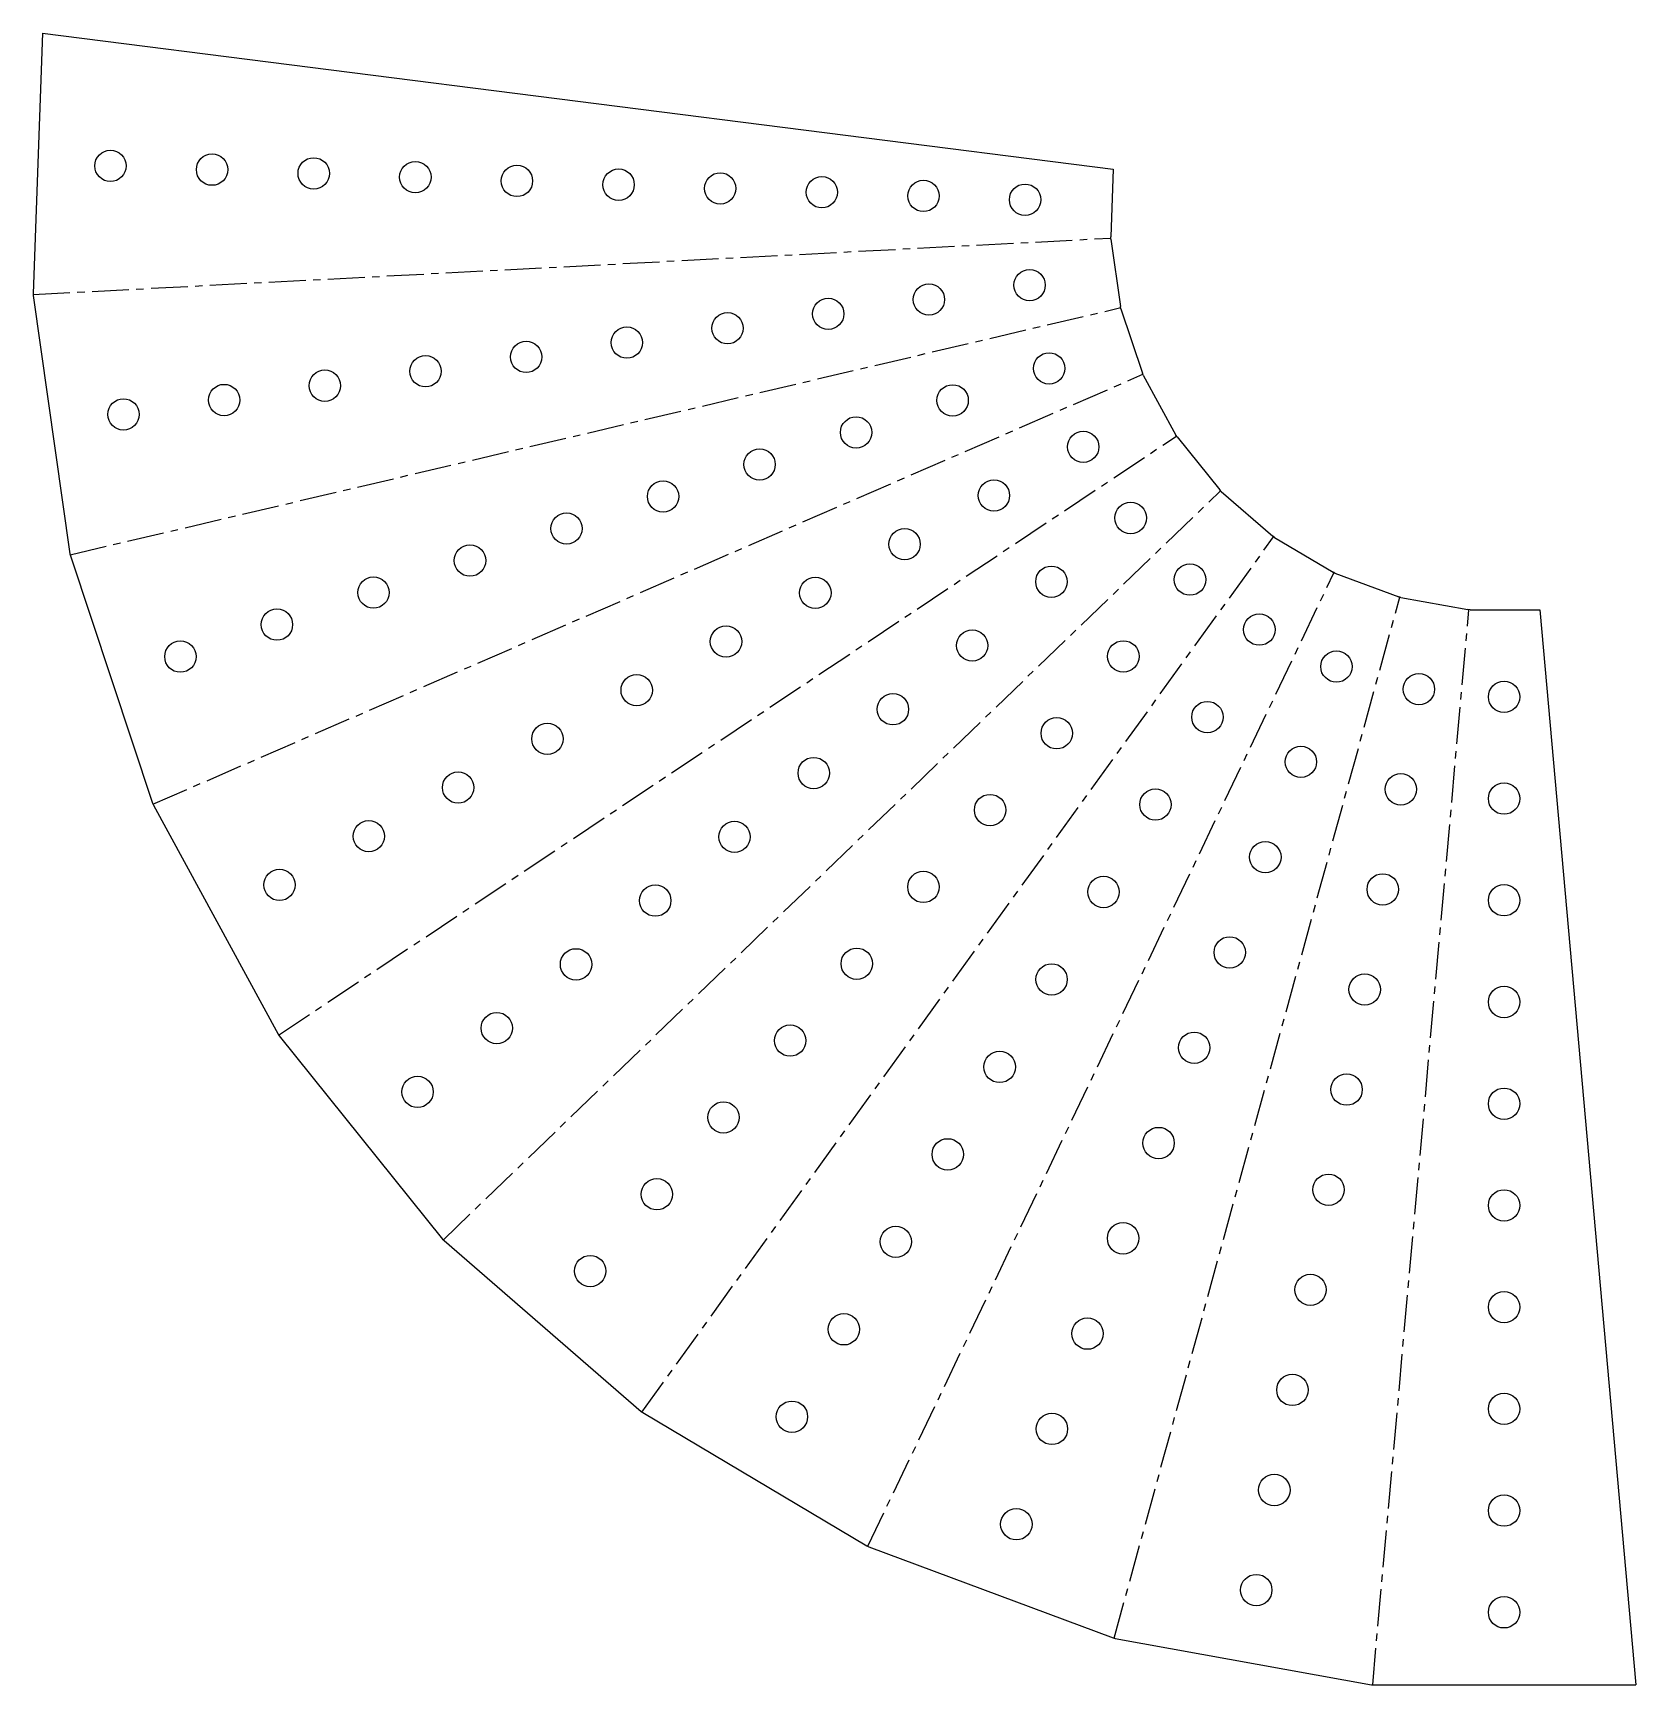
# Model space of a CAD drawing. Header units: millimetres. Extents: x -506 to 45, y 0 to 568.
import ezdxf

# ---------------------------------------------------------------- set-up
doc = ezdxf.new("R2010")
doc.units = ezdxf.units.MM
doc.linetypes.add('CENTERX2', pattern=[20.32, 12.7, -2.54, 2.54, -2.54])

msp = doc.modelspace()

# ---------------------------------------------------------------- linework, layer by layer
at = {"color": 7, "linetype": 'Continuous', "lineweight": 25}
for p, q in [((-502.95, 568.41), (-506.26, 478.81)), ((-502.95, 568.41), (-134.5, 521.62)), ((-134.5, 521.62), (-135.36, 498.23)), ((-135.32, 497.49), (-135.36, 498.23)), ((-135.32, 497.49), (-132.01, 474.29)), ((-506.26, 478.81), (-506.22, 478.06)), ((-506.22, 478.06), (-493.56, 389.26)), ((-131.84, 473.56), (-132.01, 474.29)), ((-131.84, 473.56), (-124.46, 451.32)), ((-124.17, 450.63), (-124.46, 451.32)), ((-124.17, 450.63), (-112.95, 430.05)), ((-112.54, 429.43), (-112.95, 430.05)), ((-112.54, 429.43), (-97.85, 411.18)), ((-97.33, 410.64), (-97.85, 411.18)), ((-97.33, 410.64), (-79.63, 395.28)), ((-79.02, 394.84), (-79.63, 395.28)), ((-79.02, 394.84), (-58.87, 382.88)), ((-493.56, 389.26), (-493.39, 388.54)), ((-493.39, 388.54), (-465.15, 303.4)), ((-58.2, 382.56), (-58.87, 382.88)), ((-58.2, 382.56), (-36.24, 374.36)), ((-35.52, 374.16), (-36.24, 374.36)), ((-35.52, 374.16), (-12.46, 370)), ((-11.72, 369.93), (-12.46, 370)), ((-11.72, 369.93), (12.26, 369.93)), ((12.26, 369.93), (45.39, 0)), ((-465.15, 303.4), (-464.85, 302.72)), ((-464.85, 302.72), (-421.93, 223.95)), ((-421.93, 223.95), (-421.52, 223.33)), ((-421.52, 223.33), (-365.29, 153.45)), ((-365.29, 153.45), (-364.77, 152.91)), ((-364.77, 152.91), (-297.01, 94.14)), ((-297.01, 94.14), (-296.41, 93.7)), ((-296.41, 93.7), (-219.29, 47.9)), ((-219.29, 47.9), (-218.61, 47.57)), ((-218.61, 47.57), (-134.58, 16.2)), ((-134.58, 16.2), (-133.86, 16.01)), ((-133.86, 16.01), (-45.59, 0.07)), ((-45.59, 0.07), (-44.85, 0)), ((-44.85, 0), (45.39, 0))]:
    msp.add_line(p, q, dxfattribs=at)
at = {"color": 7, "linetype": 'CENTERX2'}
for p, q in [((-506.24, 478.44), (-135.34, 497.86)), ((-493.48, 388.9), (-131.93, 473.92)), ((-465, 303.06), (-124.32, 450.98)), ((-421.73, 223.64), (-112.75, 429.74)), ((-365.03, 153.18), (-97.59, 410.91)), ((-296.71, 93.92), (-79.32, 395.06)), ((-218.95, 47.73), (-58.54, 382.72)), ((-134.22, 16.1), (-35.88, 374.26)), ((-45.22, 0.03), (-12.09, 369.96))]:
    msp.add_line(p, q, dxfattribs=at)
at = {"color": 7, "linetype": 'Continuous', "lineweight": 25}
for centre in [(-479.62, 522.7), (-444.65, 521.41), (-409.67, 520.11), (-374.69, 518.82), (-339.72, 517.52), (-304.74, 516.23), (-269.77, 514.93), (-234.79, 513.64), (-199.81, 512.35), (-164.84, 511.05), (-163.3, 481.66), (-197.95, 476.72), (-267.25, 466.84), (-232.6, 471.78), (-301.9, 461.9), (-336.55, 456.96), (-371.19, 452.02), (-156.56, 453.02), (-405.84, 447.07), (-440.49, 442.13), (-189.78, 442), (-475.14, 437.19), (-223, 430.98), (-144.84, 426.02), (-256.22, 419.96), (-289.44, 408.94), (-175.57, 409.28), (-128.51, 401.54), (-322.66, 397.92), (-206.31, 392.53), (-355.88, 386.9), (-389.1, 375.88), (-237.04, 375.78), (-155.78, 379.6), (-108.09, 380.35), (-422.32, 364.86), (-267.77, 359.03), (-84.23, 363.13), (-455.54, 353.84), (-183.05, 357.66), (-131.03, 353.91), (-57.69, 350.42), (-298.51, 342.29), (-29.31, 342.63), (-210.32, 335.72), (0, 340), (-102.1, 333.03), (-329.24, 325.54), (-153.96, 327.48), (-237.58, 313.77), (-69.93, 317.63), (-359.97, 308.79), (-35.53, 308.18), (-119.98, 302.94), (0, 305), (-176.9, 301.04), (-390.71, 292.05), (-264.85, 291.83), (-82.17, 284.84), (-421.44, 275.3), (-199.83, 274.6), (-41.75, 273.74), (-292.12, 269.89), (-137.85, 272.85), (0, 270), (-94.41, 252.05), (-319.39, 247.95), (-222.77, 248.16), (-155.72, 242.76), (-47.97, 239.3), (0, 235), (-346.66, 226.01), (-245.7, 221.72), (-106.65, 219.26), (-173.59, 212.66), (-373.93, 204.07), (-54.19, 204.85), (0, 200), (-268.64, 195.28), (-191.46, 182.57), (-118.89, 186.47), (-291.57, 168.85), (-60.41, 170.41), (0, 165), (-209.34, 152.48), (-131.13, 153.68), (-314.51, 142.41), (-66.63, 135.97), (0, 130), (-227.21, 122.38), (-143.37, 120.89), (-72.85, 101.52), (-245.08, 92.29), (0, 95), (-155.61, 88.1), (-79.07, 67.08), (0, 60), (-167.85, 55.31), (-85.28, 32.64), (0, 25)]:
    msp.add_circle(centre, 5.4, dxfattribs=at)

doc.saveas('drawing.dxf')
